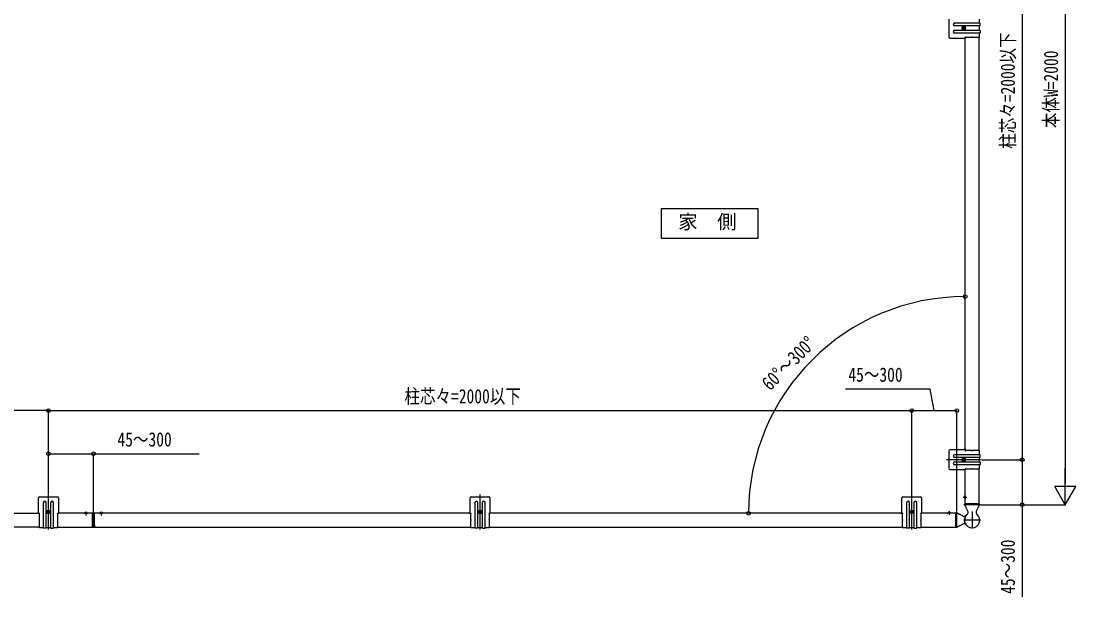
# Model space of a CAD drawing. Units: millimetres, scale not verified. Extents: x -4205 to 4205, y -2970 to 2970.
# Drawn here: x 264 to 2708, y 268 to 1603 of the extents above; entities that cross this region are included whole.
import ezdxf
from ezdxf.enums import TextEntityAlignment as Align

# ---------------------------------------------------------------- set-up
doc = ezdxf.new("R2010")
doc.units = ezdxf.units.MM
doc.header["$LTSCALE"] = 10
for name, color, linetype in [('0-2_USER1', 3, 'Continuous'), ('0-3_YKK_A1', 4, 'Continuous'), ('0-4_YKK_D', 6, 'Continuous')]:
    doc.layers.add(name, color=color, linetype=linetype)
doc.styles.add('ＭＳ ゴシック', font='')
doc.styles.get('ＭＳ ゴシック').set_extended_font_data('MS Gothic')

msp = doc.modelspace()

# ---------------------------------------------------------------- linework, layer by layer
at = {"layer": '0-2_USER1'}
msp.add_lwpolyline([(1971.72, 1099.87), (1971.72, 1167.37), (1746.72, 1167.37), (1746.72, 1099.87)], close=True, dxfattribs=at)
at = {"layer": '0-3_YKK_A1'}
for p, q in [((2413.19, 1606.79), (2413.19, 1565.79)), ((2426.99, 1598.29), (2484.69, 1598.29)), ((2484.69, 1591.29), (2426.99, 1591.29)), ((2447.99, 1580.04), (2447.99, 1592.54)), ((2484.69, 1598.29), (2484.69, 1607.29)), ((2484.69, 1581.29), (2484.69, 1591.29)), ((2485.69, 1592.29), (2485.69, 1597.29)), ((2426.99, 1581.29), (2484.69, 1581.29)), ((2484.69, 1574.29), (2426.99, 1574.29)), ((2452.24, 1586.29), (2443.74, 1586.29)), ((2447.58, 1587.53), (2447.58, 1588.36)), ((2448.41, 1585.04), (2448.41, 1584.21)), ((2451.19, 1565.29), (2451.48, 1565.29)), ((2451.19, 1565.29), (2451.19, 1563.29)), ((2452.91, 1565.29), (2466.48, 1565.29)), ((2467.91, 1565.29), (2484.69, 1565.29)), ((2483.19, 607.29), (2483.19, 1565.29)), ((2484.69, 1565.29), (2484.69, 1574.29)), ((2485.69, 1580.29), (2485.69, 1575.29)), ((2415.69, 1563.29), (2451.19, 1563.29)), ((2451.19, 609.29), (2451.19, 1563.29)), ((2451.19, 612.29), (2451.19, 607.29)), ((2413.19, 606.79), (2413.19, 565.79)), ((2451.19, 609.29), (2415.69, 609.29)), ((2426.99, 598.29), (2484.69, 598.29)), ((2484.69, 591.29), (2426.99, 591.29)), ((2447.58, 587.53), (2447.58, 588.36)), ((2447.99, 580.04), (2447.99, 592.54)), ((2451.48, 607.29), (2451.19, 607.29)), ((2466.48, 607.29), (2452.91, 607.29)), ((2484.69, 607.29), (2467.91, 607.29)), ((2484.69, 598.29), (2484.69, 607.29)), ((2484.69, 581.29), (2484.69, 591.29)), ((2485.69, 592.29), (2485.69, 597.29)), ((2488.72, 586.29), (2407.55, 586.29)), ((2415.69, 563.29), (2451.19, 563.29)), ((2426.99, 581.29), (2484.69, 581.29)), ((2484.69, 574.29), (2426.99, 574.29)), ((2452.24, 586.29), (2443.74, 586.29)), ((2448.41, 585.04), (2448.41, 584.21)), ((2451.19, 565.29), (2451.48, 565.29)), ((2451.19, 565.29), (2451.19, 563.29)), ((2451.19, 484.29), (2451.19, 563.29)), ((2452.91, 565.29), (2466.48, 565.29)), ((2467.91, 565.29), (2484.69, 565.29)), ((2483.19, 484.29), (2483.19, 565.29)), ((2484.69, 565.29), (2484.69, 574.29)), ((2485.69, 580.29), (2485.69, 575.29)), ((304.2, 462.29), (304.2, 497.79)), ((306.7, 500.29), (347.7, 500.29)), ((327.2, 424.77), (327.2, 505.93)), ((350.2, 497.79), (350.2, 462.29)), ((1304.2, 462.29), (1304.2, 497.79)), ((1306.7, 500.29), (1347.7, 500.29)), ((1327.2, 424.77), (1327.2, 505.93)), ((1350.2, 497.79), (1350.2, 462.29)), ((2304.19, 462.29), (2304.19, 497.79)), ((2306.69, 500.29), (2347.69, 500.29)), ((2327.19, 424.77), (2327.19, 505.93)), ((2350.19, 497.79), (2350.19, 462.29)), ((2446.19, 499.29), (2454.94, 499.29)), ((2447.69, 499.29), (2454.27, 499.29)), ((2449.23, 501.34), (2451.04, 500.43)), ((2449.23, 501.34), (2451.04, 500.43)), ((2449.23, 497.24), (2451.04, 498.14)), ((2449.23, 497.24), (2451.04, 498.14)), ((2451.65, 499.29), (2451.04, 500.43)), ((2451.65, 499.29), (2451.04, 500.43)), ((2451.65, 499.29), (2451.04, 498.14)), ((2451.65, 499.29), (2451.04, 498.14)), ((2451.19, 502.88), (2451.19, 495.69)), ((2451.19, 502.88), (2451.19, 495.69)), ((315.2, 486.49), (315.2, 428.79)), ((320.95, 465.49), (333.45, 465.49)), ((322.2, 428.79), (322.2, 486.49)), ((322.95, 465.49), (331.45, 465.49)), ((325.95, 465.07), (325.12, 465.07)), ((327.2, 461.24), (327.2, 469.74)), ((328.44, 465.9), (329.27, 465.9)), ((332.2, 486.49), (332.2, 428.79)), ((339.2, 428.79), (339.2, 486.49)), ((414.19, 465.79), (414.19, 456.63)), ((449.19, 465.79), (449.19, 456.63)), ((1315.2, 486.49), (1315.2, 428.79)), ((1320.95, 465.49), (1333.45, 465.49)), ((1322.2, 428.79), (1322.2, 486.49)), ((1322.95, 465.49), (1331.45, 465.49)), ((1325.95, 465.07), (1325.12, 465.07)), ((1327.2, 461.24), (1327.2, 469.74)), ((1328.44, 465.9), (1329.27, 465.9)), ((1332.2, 486.49), (1332.2, 428.79)), ((1339.2, 428.79), (1339.2, 486.49)), ((2315.19, 486.49), (2315.19, 428.79)), ((2320.94, 465.49), (2333.44, 465.49)), ((2322.19, 428.79), (2322.19, 486.49)), ((2322.94, 465.49), (2331.44, 465.49)), ((2325.95, 465.07), (2325.12, 465.07)), ((2327.19, 461.24), (2327.19, 469.74)), ((2328.44, 465.9), (2329.27, 465.9)), ((2332.19, 486.49), (2332.19, 428.79)), ((2339.19, 428.79), (2339.19, 486.49)), ((2414.19, 467.29), (2414.19, 458.54)), ((2431.69, 428.72), (2431.69, 464.47)), ((2486.3, 481.79), (2447.97, 481.79)), ((2484.98, 481.79), (2449.2, 481.79)), ((2451.09, 483.79), (2453.77, 483.79)), ((2483.19, 484.29), (2451.19, 484.29)), ((2452.19, 484.29), (2452.19, 483.79)), ((2480.62, 483.79), (2453.77, 483.79)), ((2457.5, 467.07), (2453.77, 475.07)), ((2467.19, 465.99), (2467.19, 426.59)), ((2480.62, 475.07), (2476.88, 467.07)), ((2480.62, 483.79), (2483.29, 483.79)), ((2482.19, 484.29), (2482.19, 483.79)), ((-649.8, 462.29), (304.2, 462.29)), ((301.2, 462.29), (306.2, 462.29)), ((306.2, 462), (306.2, 462.29)), ((306.2, 447), (306.2, 460.57)), ((306.2, 428.79), (306.2, 445.57)), ((348.2, 462.29), (348.2, 462)), ((348.2, 462.29), (350.2, 462.29)), ((348.2, 460.57), (348.2, 447)), ((348.2, 445.57), (348.2, 428.79)), ((429.19, 462.29), (350.2, 462.29)), ((410.6, 462.29), (417.79, 462.29)), ((412.14, 464.25), (413.05, 462.44)), ((414.19, 461.83), (413.05, 462.44)), ((414.19, 461.83), (415.34, 462.44)), ((416.24, 464.25), (415.34, 462.44)), ((429.19, 430.29), (429.19, 462.29)), ((429.69, 462.48), (429.69, 461.77)), ((429.69, 461.77), (429.69, 430.8)), ((433.41, 462.78), (431.69, 462.89)), ((431.69, 461.94), (431.69, 430.64)), ((433.69, 461.77), (433.69, 462.48)), ((433.69, 430.8), (433.69, 461.77)), ((434.19, 430.29), (434.19, 462.29)), ((1304.2, 462.29), (434.19, 462.29)), ((445.6, 462.29), (452.79, 462.29)), ((447.14, 464.25), (448.05, 462.44)), ((449.19, 461.83), (448.05, 462.44)), ((449.19, 461.83), (450.34, 462.44)), ((451.24, 464.25), (450.34, 462.44)), ((1301.2, 462.29), (1306.2, 462.29)), ((1306.2, 462), (1306.2, 462.29)), ((1306.2, 447), (1306.2, 460.57)), ((1306.2, 428.79), (1306.2, 445.57)), ((1348.2, 462.29), (1348.2, 462)), ((1348.2, 462.29), (1350.2, 462.29)), ((1348.2, 460.57), (1348.2, 447)), ((1348.2, 445.57), (1348.2, 428.79)), ((2304.19, 462.29), (1350.2, 462.29)), ((2301.19, 462.29), (2306.19, 462.29)), ((2306.19, 462), (2306.19, 462.29)), ((2306.19, 447), (2306.19, 460.57)), ((2306.19, 428.79), (2306.19, 445.57)), ((2348.19, 462.29), (2348.19, 462)), ((2348.19, 462.29), (2350.19, 462.29)), ((2348.19, 460.57), (2348.19, 447)), ((2348.19, 445.57), (2348.19, 428.79)), ((2429.19, 462.29), (2350.19, 462.29)), ((2417.79, 462.29), (2410.6, 462.29)), ((2412.14, 464.25), (2413.05, 462.44)), ((2414.19, 461.83), (2413.05, 462.44)), ((2414.19, 461.83), (2415.34, 462.44)), ((2416.24, 464.25), (2415.34, 462.44)), ((2429.19, 430.29), (2429.19, 462.29)), ((2429.19, 461.29), (2429.69, 461.29)), ((2429.69, 459.71), (2429.69, 462.39)), ((2429.69, 459.71), (2429.69, 432.86)), ((2429.99, 462.69), (2431.93, 462.69)), ((2450.31, 453.36), (2437.84, 459.71)), ((2486.89, 446.29), (2447.49, 446.29)), ((306.2, 430.29), (-651.8, 430.29)), ((315.2, 428.79), (306.2, 428.79)), ((321.2, 427.79), (316.2, 427.79)), ((332.2, 428.79), (322.2, 428.79)), ((333.2, 427.79), (338.2, 427.79)), ((348.2, 428.79), (339.2, 428.79)), ((348.2, 430.29), (429.19, 430.29)), ((429.69, 430.8), (429.69, 430.09)), ((431.69, 429.69), (431.69, 430.64)), ((433.69, 434.79), (433.69, 431.29)), ((433.69, 430.09), (433.69, 430.8)), ((434.19, 430.29), (1306.2, 430.29)), ((1315.2, 428.79), (1306.2, 428.79)), ((1321.2, 427.79), (1316.2, 427.79)), ((1332.2, 428.79), (1322.2, 428.79)), ((1333.2, 427.79), (1338.2, 427.79)), ((1348.2, 428.79), (1339.2, 428.79)), ((1348.2, 430.29), (2306.19, 430.29)), ((2315.19, 428.79), (2306.19, 428.79)), ((2321.19, 427.79), (2316.19, 427.79)), ((2332.19, 428.79), (2322.19, 428.79)), ((2333.19, 427.79), (2338.19, 427.79)), ((2348.19, 428.79), (2339.19, 428.79)), ((2348.19, 430.29), (2429.19, 430.29)), ((2429.19, 431.29), (2429.69, 431.29)), ((2429.69, 430.19), (2429.69, 432.86)), ((2431.93, 429.89), (2429.99, 429.89)), ((2437.84, 432.86), (2450.31, 439.22))]:
    msp.add_line(p, q, dxfattribs=at)
for points in [[(2446.75, 1585.87), (2445.92, 1585.87), (2445.92, 1586.7), (2446.75, 1586.7)], [(2447.58, 1588.36), (2448.41, 1588.36), (2448.41, 1587.53)], [(2448.41, 1584.21), (2447.58, 1584.21), (2447.58, 1585.04)], [(2449.24, 1586.7), (2450.07, 1586.7), (2450.07, 1585.87), (2449.24, 1585.87)], [(2446.75, 585.87), (2445.92, 585.87), (2445.92, 586.7), (2446.75, 586.7)], [(2447.58, 588.36), (2448.41, 588.36), (2448.41, 587.53)], [(2449.24, 586.7), (2450.07, 586.7), (2450.07, 585.87), (2449.24, 585.87)], [(2448.41, 584.21), (2447.58, 584.21), (2447.58, 585.04)], [(325.12, 465.07), (325.12, 465.9), (325.95, 465.9)], [(326.78, 466.73), (326.78, 467.56), (327.61, 467.56), (327.61, 466.73)], [(329.27, 465.9), (329.27, 465.07), (328.44, 465.07)], [(1325.12, 465.07), (1325.12, 465.9), (1325.95, 465.9)], [(1326.78, 466.73), (1326.78, 467.56), (1327.61, 467.56), (1327.61, 466.73)], [(1329.27, 465.9), (1329.27, 465.07), (1328.44, 465.07)], [(2325.12, 465.07), (2325.12, 465.9), (2325.95, 465.9)], [(2326.78, 466.73), (2326.78, 467.56), (2327.61, 467.56), (2327.61, 466.73)], [(2329.27, 465.9), (2329.27, 465.07), (2328.44, 465.07)], [(2453.77, 475.07), (2453.2, 476.3), (2452.69, 477.4), (2452.24, 478.35), (2451.86, 479.17), (2451.55, 479.83), (2451.31, 480.35), (2451.13, 480.73), (2451.03, 480.95), (2450.79, 481.46), (2450.79, 483.49)], [(2483.59, 483.49), (2483.59, 481.46), (2483.36, 480.95), (2483.25, 480.73), (2483.08, 480.35), (2482.84, 479.83), (2482.53, 479.17), (2482.15, 478.35), (2481.7, 477.4), (2481.19, 476.3), (2480.62, 475.07)], [(327.61, 464.24), (327.61, 463.41), (326.78, 463.41), (326.78, 464.24)], [(431.69, 461.94), (431.69, 462.89), (429.98, 462.78)], [(1327.61, 464.24), (1327.61, 463.41), (1326.78, 463.41), (1326.78, 464.24)], [(2327.61, 464.24), (2327.61, 463.41), (2326.78, 463.41), (2326.78, 464.24)], [(2432.07, 462.65), (2432.48, 462.44), (2432.74, 462.31), (2433.17, 462.09), (2433.78, 461.78), (2434.55, 461.39), (2435.48, 460.91), (2436.59, 460.35), (2437.84, 459.71)], [(429.98, 429.79), (431.69, 429.69), (433.41, 429.79)], [(2437.84, 432.86), (2436.59, 432.22), (2435.48, 431.66), (2434.55, 431.18), (2433.78, 430.79), (2433.17, 430.48), (2432.74, 430.26), (2432.48, 430.13), (2432.07, 429.92)]]:
    msp.add_lwpolyline(points, dxfattribs=at)
for centre in [(2447.99, 1586.29), (2447.99, 586.29), (327.2, 465.49), (1327.2, 465.49), (2327.19, 465.49)]:
    msp.add_circle(centre, 4.25, dxfattribs=at)
for centre, radius, start, end in [((2426.99, 1594.79), 3.5, 90, 270), ((2484.69, 1597.29), 1, 0, 90), ((2484.69, 1592.29), 1, 270, 0), ((2415.69, 1565.79), 2.5, 180, 270), ((2426.99, 1577.79), 3.5, 90, 270), ((2446.75, 1587.53), 0.83, 270, 0), ((2446.75, 1585.04), 0.83, 0, 90), ((2449.24, 1587.53), 0.83, 180, 270), ((2449.24, 1585.04), 0.83, 90, 180), ((2452.19, 1564.59), 1, 44.427, 135.573), ((2467.19, 1564.59), 1, 44.427, 135.573), ((2484.69, 1580.29), 1, 0, 90), ((2484.69, 1575.29), 1, 270, 0), ((2415.69, 606.79), 2.5, 90, 180), ((2426.99, 594.79), 3.5, 90, 270), ((2446.75, 587.53), 0.83, 270, 0), ((2449.24, 587.53), 0.83, 180, 270), ((2452.19, 607.99), 1, 224.427, 315.573), ((2467.19, 607.99), 1, 224.427, 315.573), ((2484.69, 597.29), 1, 0, 90), ((2484.69, 592.29), 1, 270, 0), ((2415.69, 565.79), 2.5, 180, 270), ((2426.99, 577.79), 3.5, 90, 270), ((2446.75, 585.04), 0.83, 0, 90), ((2449.24, 585.04), 0.83, 90, 180), ((2452.19, 564.59), 1, 44.427, 135.573), ((2467.19, 564.59), 1, 44.427, 135.573), ((2484.69, 580.29), 1, 0, 90), ((2484.69, 575.29), 1, 270, 0), ((306.7, 497.79), 2.5, 90, 180), ((318.7, 486.49), 3.5, 0, 180), ((335.7, 486.49), 3.5, 0, 180), ((347.7, 497.79), 2.5, 0, 90), ((1306.7, 497.79), 2.5, 90, 180), ((1318.7, 486.49), 3.5, 0, 180), ((1335.7, 486.49), 3.5, 0, 180), ((1347.7, 497.79), 2.5, 0, 90), ((2306.69, 497.79), 2.5, 90, 180), ((2318.69, 486.49), 3.5, 0, 180), ((2335.69, 486.49), 3.5, 0, 180), ((2347.69, 497.79), 2.5, 0, 90), ((2452.89, 499.29), 4.2, 117.28096, 242.71904), ((2452.89, 499.29), 4.2, 117.28096, 242.71904), ((2451.04, 502.88), 0.154, 0, 117.28096), ((2451.04, 502.88), 0.154, 0, 117.28096), ((2451.04, 495.69), 0.154, 242.71904, 0), ((2451.04, 495.69), 0.154, 242.71904, 0), ((325.95, 466.73), 0.83, 270, 0), ((325.95, 464.24), 0.83, 0, 90), ((328.44, 466.73), 0.83, 180, 270), ((328.44, 464.24), 0.83, 90, 180), ((414.19, 460.59), 4.2, 27.28096, 152.71904), ((449.19, 460.59), 4.2, 27.28096, 152.71904), ((1325.95, 466.73), 0.83, 270, 0), ((1325.95, 464.24), 0.83, 0, 90), ((1328.44, 466.73), 0.83, 180, 270), ((1328.44, 464.24), 0.83, 90, 180), ((2325.95, 466.73), 0.83, 270, 0), ((2325.95, 464.24), 0.83, 0, 90), ((2328.44, 466.73), 0.83, 180, 270), ((2328.44, 464.24), 0.83, 90, 180), ((2414.19, 460.59), 4.2, 27.28096, 152.71904), ((2451.09, 483.49), 0.3, 90, 180), ((2452.07, 464.53), 6, 309.66591, 25), ((2482.32, 464.53), 6, 155, 230.33409), ((2483.29, 483.49), 0.3, 360, 90), ((305.5, 461.29), 1, 314.427, 45.573), ((305.5, 446.29), 1, 314.427, 45.573), ((348.9, 461.29), 1, 134.427, 225.573), ((348.9, 446.29), 1, 134.427, 225.573), ((410.6, 462.44), 0.154, 152.71904, 270), ((417.79, 462.44), 0.154, 270, 27.28096), ((429.99, 462.48), 0.3, 93.5, 180), ((433.39, 462.48), 0.3, 0, 86.5), ((445.6, 462.44), 0.154, 152.71904, 270), ((452.79, 462.44), 0.154, 270, 27.28096), ((1305.5, 461.29), 1, 314.427, 45.573), ((1305.5, 446.29), 1, 314.427, 45.573), ((1348.9, 461.29), 1, 134.427, 225.573), ((1348.9, 446.29), 1, 134.427, 225.573), ((2305.49, 461.29), 1, 314.427, 45.573), ((2305.49, 446.29), 1, 314.427, 45.573), ((2348.89, 461.29), 1, 134.427, 225.573), ((2348.89, 446.29), 1, 134.427, 225.573), ((2410.6, 462.44), 0.154, 152.71904, 270), ((2417.79, 462.44), 0.154, 270, 27.28096), ((2429.99, 462.39), 0.3, 90, 180), ((2431.93, 462.39), 0.3, 62.99963, 90), ((2448.59, 460.97), 6, 243, 321.72092), ((2472.05, 446.29), 22.86, 161.98663, 198.01337), ((2467.19, 446.29), 17.7, 129.66591, 50.33409), ((316.2, 428.79), 1, 180, 270), ((321.2, 428.79), 1, 270, 0), ((333.2, 428.79), 1, 180, 270), ((338.2, 428.79), 1, 270, 0), ((429.99, 430.09), 0.3, 180, 266.5), ((433.39, 430.09), 0.3, 273.5, 0), ((1316.2, 428.79), 1, 180, 270), ((1321.2, 428.79), 1, 270, 0), ((1333.2, 428.79), 1, 180, 270), ((1338.2, 428.79), 1, 270, 0), ((2316.19, 428.79), 1, 180, 270), ((2321.19, 428.79), 1, 270, 0), ((2333.19, 428.79), 1, 180, 270), ((2338.19, 428.79), 1, 270, 0), ((2429.99, 430.19), 0.3, 180, 270), ((2431.93, 430.19), 0.3, 270, 297.00037), ((2448.59, 431.61), 6, 38.27908, 117)]:
    msp.add_arc(centre, radius, start, end, dxfattribs=at)
at = {"layer": '0-4_YKK_D'}
for p, q in [((2683.19, 2432.79), (2683.19, 530.79)), ((2583.19, 2377.29), (2583.19, 586.29)), ((327.2, 699.99), (-1463.81, 699.99)), ((327.2, 506.93), (327.2, 700.99)), ((327.2, 506.93), (327.2, 700.99)), ((327.2, 699.99), (2327.19, 699.99)), ((2327.19, 503), (2327.19, 700.99)), ((2327.19, 503), (2327.19, 700.99)), ((2327.19, 699.99), (2431.69, 699.99)), ((2431.69, 466.51), (2431.69, 700.99)), ((327.2, 506.93), (327.2, 600.99)), ((431.69, 463.89), (431.69, 600.99)), ((2490.39, 586.29), (2584.19, 586.29)), ((2490.39, 586.29), (2584.19, 586.29)), ((2683.19, 481.79), (2683.19, 566.66)), ((2683.19, 481.79), (2658.69, 524.22)), ((2707.69, 524.22), (2658.69, 524.22)), ((2683.19, 481.79), (2707.69, 524.22)), ((2487.3, 481.79), (2584.19, 481.79)), ((2487.3, 481.79), (2684.19, 481.79))]:
    msp.add_line(p, q, dxfattribs=at)
for points in [[(2379.44, 699.99), (2369.93, 749.99), (2173.53, 749.99)], [(327.2, 599.99), (431.69, 599.99), (676.47, 599.99)], [(2583.19, 586.29), (2583.19, 481.79), (2583.19, 268.39)]]:
    msp.add_lwpolyline(points, dxfattribs=at)
for centre in [(2451.19, 964.23), (327.2, 699.99), (327.2, 699.99), (2327.19, 699.99), (2327.19, 699.99), (2431.69, 699.99), (327.2, 599.99), (431.69, 599.99), (2583.19, 586.29), (2583.19, 586.29), (1949.25, 462.29), (2583.19, 481.79)]:
    msp.add_circle(centre, 4.25, dxfattribs=at)
msp.add_arc((2451.19, 462.29), 501.94, 90, 180, dxfattribs=at)

# ---------------------------------------------------------------- texts
at = {"layer": '0-2_USER1', "style": 'ＭＳ ゴシック'}
msp.add_text('家\u3000側', height=32.99, dxfattribs=at).set_placement((1786.43, 1111.12), align=Align.BOTTOM_LEFT)
at = {"layer": '0-4_YKK_D', "style": 'ＭＳ ゴシック', "width": 0.8}
for s, rotation, p in [('柱芯々=2000以下', 90, (2576.19, 1306.59)), ('本体W=2000', 90, (2676.19, 1354.59)), ('60°～300°', 45, (2006.47, 737.31)), ('45～300', 90, (2576.19, 275.39))]:
    msp.add_text(s, height=32.99, rotation=rotation, dxfattribs=at).set_placement(p, align=Align.BOTTOM_LEFT)
for s, p in [('45～300', (2180.53, 756.99)), ('柱芯々=2000以下', (1152, 706.99)), ('45～300', (487.07, 606.99))]:
    msp.add_text(s, height=32.99, dxfattribs=at).set_placement(p, align=Align.BOTTOM_LEFT)

doc.saveas('drawing.dxf')
